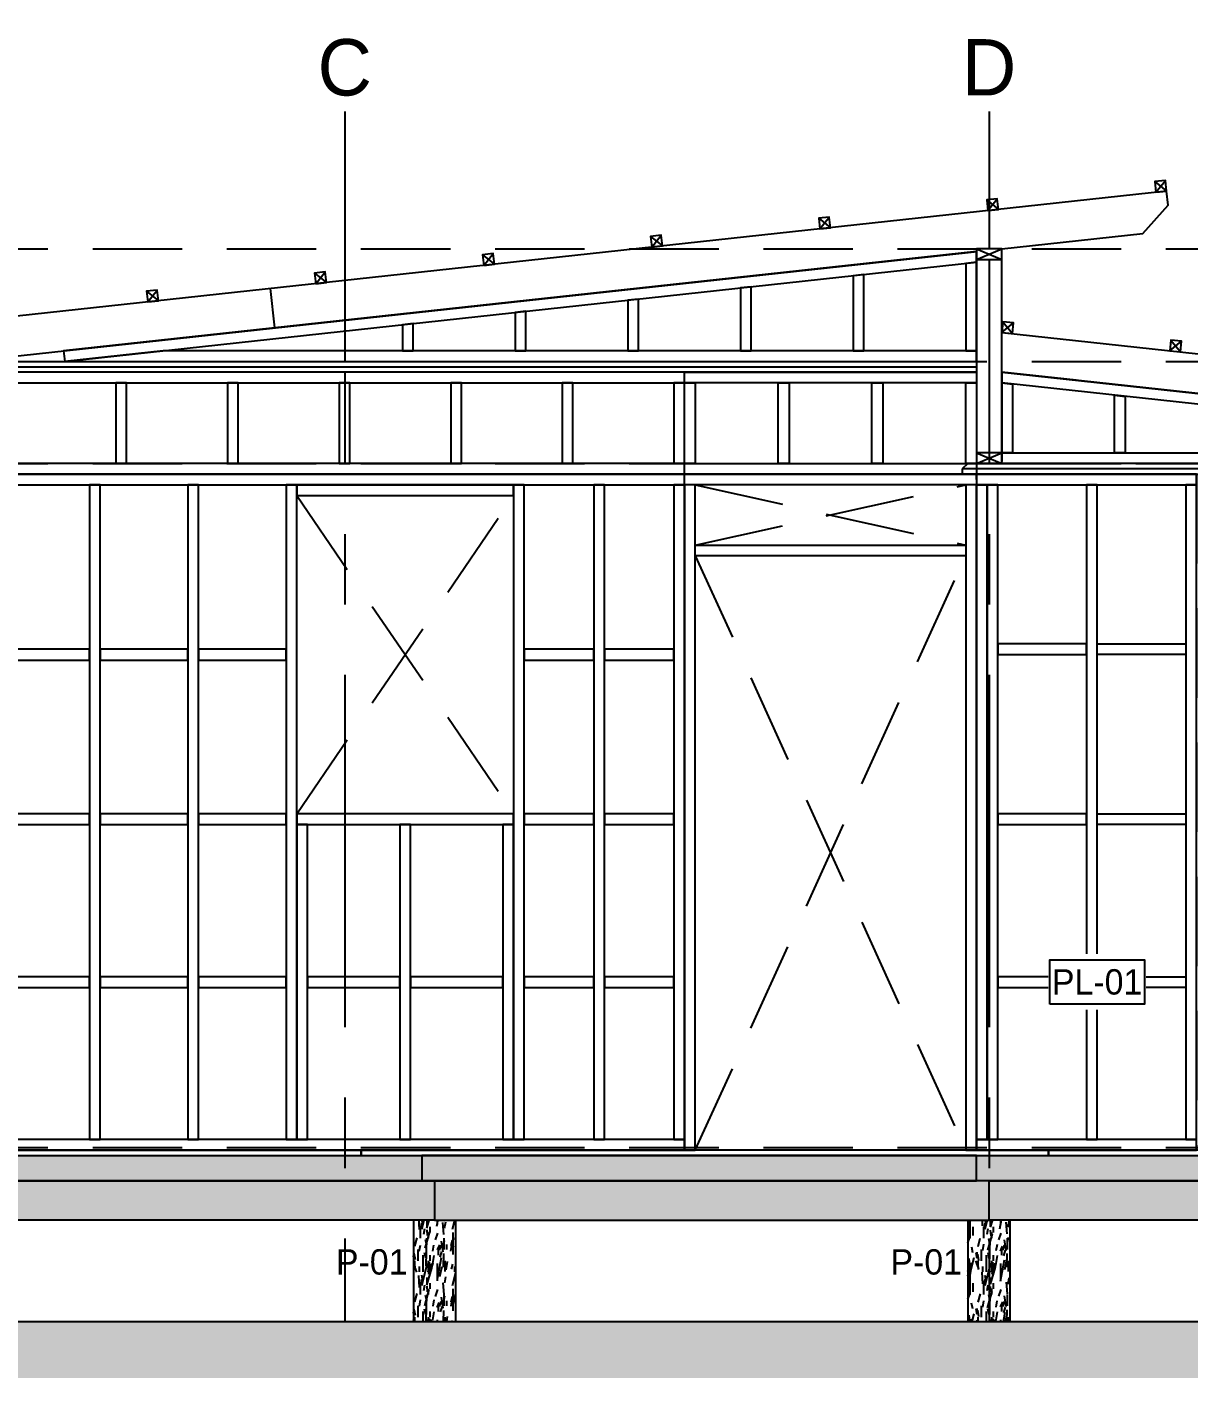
# Model space of a CAD drawing. Header units: millimetres. Extents: x 19438 to 19711, y 4351 to 4752.
# Drawn here: x 19443.656 to 19447.781, y 4503.926 to 4508.721 of the extents above; entities that cross this region are included whole.
import ezdxf
from ezdxf.enums import TextEntityAlignment as Align

# ---------------------------------------------------------------- set-up
doc = ezdxf.new("R2010")
doc.units = ezdxf.units.MM
doc.set_wipeout_variables(frame=1)
doc.linetypes.add('CENTER', pattern=[2, 1.25, -0.25, 0.25, -0.25])
doc.linetypes.add('HIDDEN2', pattern=[4.762499999999999, 3.175, -1.5875])
for name, color, linetype in [('ALFAJIA', 3, 'Continuous'), ('CLAVADORES', 1, 'Continuous'), ('EJES', 2, 'CENTER'), ('EJES @ 0.5', 2, 'CENTER'), ('NIVELES', 2, 'Continuous'), ('PANELES PARED', 2, 'Continuous'), ('PILOTES', 2, 'Continuous'), ('PROYECCION PANEL', 6, 'Continuous'), ('PZA', 3, 'Continuous'), ('TEXTO', 2, 'Continuous'), ('TEXTO @ 0.5', 2, 'Continuous'), ('VIGAS DE PISO', 2, 'Continuous')]:
    doc.layers.add(name, color=color, linetype=linetype)
doc.styles.add('century gothic', font='GOTHIC.TTF')
doc.styles.get("Standard").update_dxf_attribs({"font": 'arial.ttf'})
pattern_1 = [(0, (-3.928590288065432, 0.156), (0, 0.2), [0.04000000000000001, -0.16]), (8.9726, (-3.926590288065432, 0.048), (1.200000005876015, 0.1999995251177433), [0.0384708, -3.8086058]), (5.710499999999999, (-3.928590288065432, 0.06), (1.800000034755268, 0.1999971014400811), [0.0401996, -1.9697752]), (344.5779, (-3.928590288065432, 0.12), (2.199999903889306, -0.599997467763363), [0.06016640000000001, -5.9564754]), (353.6599, (-3.924590288065432, 0.186), (0.2000000632075727, 4.085989627061748e-07), [0.0362216, -1.7748552]), (345.0686, (-3.918590288065432, 0.072), (0.7999999983166444, -0.1999996738791564), [0.0310484, -3.0737864]), (348.6901, (-3.988590288065432, 0.188), (0.2000000583016778, 7.413252083865452e-08), [0.0815844, -0.9382194]), (5.710499999999999, (-3.926590288065432, 0.03), (1.800000034755268, 0.1999971014400811), [0.0200998, -1.989875]), (0, (-3.928590288065432, 0.114), (0, 0.2), [0.02, -0.18]), (0, (-3.968590288065432, 0.138), (0, 0.2), [0.06, -0.14]), (11.3099, (-3.928590288065432, 0.168), (0.7999999543300329, 0.1999994872092054), [0.020396, -0.9994078000000001]), (2.726300000000001, (-3.948590288065432, 0.094), (4.000000058994694, 0.1999992035454403), [0.0420476, -4.162711600000001]), (352.4054, (-3.938590288065432, 0.08800000000000001), (1.599999971597214, -0.1999987367102976), [0.0302654, -2.9962834]), (0, (-3.948590288065432, 0.012), (0, 0.2), [0.04000000000000001, -0.16]), (358.8309, (-3.968590288065432, 0.002), (0.2000000366479377, 1.536034513610618e-07), [0.09802040000000001, -9.70402]), (0, (-3.968590288065432, 0.152), (0, 0.2), [0.02, -0.18]), (0, (-3.948590288065432, 0.168), (0, 0.2), [0.02, -0.18]), (0, (-4.038590288065432, 0.186), (0, 0.2), [0.03, -0.17]), (350.5377, (-3.984590288065432, 0.196), (0.2000000154436844, 7.752063945765109e-08), [0.0608276, -1.1557248]), (0, (-4.048590288065432, 0.196), (0, 0.2), [0.04000000000000001, -0.16]), (0, (-4.070590288065432, 0.016), (0, 0.2), [0.022, -0.178]), (0, (-3.968590288065432, 0.026), (0, 0.2), [0.02, -0.18]), (0, (-4.070590288065432, 0.032), (0, 0.2), [0.042, -0.158]), (5.4403, (-3.968590288065432, 0.044), (1.999999940230268, 0.1999989567139906), [0.04218999999999999, -4.176814399999999]), (0, (-3.966590288065432, 0.06), (0, 0.2), [0.03800000000000001, -0.162]), (0, (-4.070590288065432, 0.064), (0, 0.2), [0.022, -0.178]), (358.8309, (-4.046590288065432, 0.096), (0.2000000366479377, 1.536034513610618e-07), [0.09802040000000001, -9.70402]), (0, (-4.028590288065432, 0.114), (0, 0.2), [0.02, -0.18]), (0, (-4.048590288065432, 0.12), (0, 0.2), [0.02, -0.18]), (0, (-3.968590288065432, 0.12), (0, 0.2), [0.04000000000000001, -0.16]), (0, (-4.008590288065432, 0.124), (0, 0.2), [0.02, -0.18]), (0, (-4.048590288065432, 0.148), (0, 0.2), [0.04000000000000001, -0.16]), (19.6538, (-3.994590288065432, 0.064), (2.200000050424423, 0.7999989149399482), [0.0297322, -2.9434812]), (11.3099, (-4.028590288065432, 0.12), (0.7999999543300329, 0.1999994872092054), [0.020396, -0.9994078000000001]), (11.3099, (-3.948590288065432, 0.11), (0.7999999543300329, 0.1999994872092054), [0.020396, -0.9994078000000001]), (5.710499999999999, (-4.008590288065432, 0.186), (1.800000034755268, 0.1999971014400811), [0.0200998, -1.989875]), (349.6952, (-4.070590288065432, 0.2), (1.19999999539557, -0.1999989393302705), [0.0223606, -2.213707]), (348.6901, (-4.048590288065432, 0.016), (0.2000000583016778, 7.413252083865452e-08), [0.020396, -0.9994078000000001]), (90, (-4.028590288065432, 0.012), (-0.2, 1.224646799147353e-17), [0, -0.2]), (346.6076, (-4.070590288065432, 0.124), (3.400000044993809, -0.7999939065965311), [0.04317399999999998, -4.274230799999999]), (11.3099, (-3.948590288065432, 0.152), (0.7999999543300329, 0.1999994872092054), [0.020396, -0.9994078000000001]), (10.3048, (-3.948590288065432, 0.026), (0.9999999576061548, 0.1999992088681574), [0.0223606, -2.213707]), (348.6901, (-4.008590288065432, 0.114), (0.2000000583016778, 7.413252083865452e-08), [0.020396, -0.9994078000000001]), (348.6901, (-3.988590288065432, 0.124), (0.2000000583016778, 7.413252083865452e-08), [0.020396, -0.9994078000000001]), (341.5651, (-4.070590288065432, 0.104), (0.1999999582471591, 2.336696655391713e-07), [0.02529820000000001, -0.6071572000000001]), (345.9638, (-4.048590288065432, 0.172), (0.1999999211458298, 2.48745877401424e-07), [0.0824622, -0.7421588000000001]), (343.3008, (-4.008590288065432, 0.186), (1.399999991533441, -0.3999987464096421), [0.06264180000000001, -2.025419]), (0, (-4.008590288065432, 0.196), (0, 0.2), [0.024, -0.176]), (345.9638, (-4.028590288065432, 0.032), (0.1999999211458298, 2.48745877401424e-07), [0.0824622, -0.7421588000000001]), (345.9638, (-4.048590288065432, 0.04600000000000001), (0.1999999211458298, 2.48745877401424e-07), [0.0824622, -0.7421588000000001]), (345.9638, (-4.048590288065432, 0.064), (0.1999999211458298, 2.48745877401424e-07), [0.0824622, -0.7421588000000001]), (349.6952, (-4.070590288065432, 0.152), (1.19999999539557, -0.1999989393302705), [0.0223606, -2.213707]), (345.9638, (-4.008590288065432, 0.148), (0.1999999211458298, 2.48745877401424e-07), [0.041231, -0.78339]), (349.6952, (-4.070590288065432, 0.08800000000000001), (1.19999999539557, -0.1999989393302705), [0.0223606, -2.213707]), (357.6141, (-3.966590288065432, 0.074), (0.1999999891848493, 2.452822411999623e-07), [0.04804159999999999, -4.756122999999999]), (349.6952, (-3.988590288065432, 0.11), (1.19999999539557, -0.1999989393302705), [0.0223606, -2.213707]), (12.5288, (-3.966590288065432, 0.106), (0.8000000956949306, 0.1999998607468065), [0.018439, -1.8254698]), (349.5626, (-4.070590288065432, 0.07800000000000001), (2.199999936494009, -0.3999970687046518), [0.07727880000000001, -7.650591]), (351.8699, (-3.994590288065432, 0.064), (0.1999998921841651, -4.835099234323792e-08), [0.0282842, -1.3859292]), (4.7636, (-4.048590288065432, 0.084), (2.199999989954753, 0.1999982899233011), [0.04816639999999999, -2.360152399999999]), (0, (-4.000590288065432, 0.08800000000000001), (0, 0.2), [0.062, -0.138]), (344.7449, (-4.070590288065432, 0.178), (0.7999999424282382, -0.1999996642887572), [0.0228036, -2.257547199999999]), (350.5377, (-4.028590288065432, 0.012), (0.2000000154436844, 7.752063945765109e-08), [0.0608276, -1.1557248]), (340.0169, (-4.070590288065432, 0.05400000000000001), (0.599999976080897, -0.199999864879762), [0.0234094, -2.3175304]), (0, (-3.908590288065432, 0.172), (0, 0.2), [0.01, -0.19]), (0, (-3.908590288065432, 0.084), (0, 0.2), [0.02, -0.18]), (11.3099, (-3.908590288065432, 0.012), (0.7999999543300329, 0.1999994872092054), [0.020396, -0.9994078000000001]), (0, (-3.906590288065432, 0.032), (0, 0.2), [0.036, -0.164]), (343.3008, (-3.908590288065432, 0.138), (1.399999991533441, -0.3999987464096421), [0.0208806, -2.0671802]), (348.0207, (-3.906590288065432, 0.096), (3.79999992225112, -0.8002195416063549), [0.0368014, -6.7101288]), (90, (-3.908590288065432, 0.012), (-0.2, 1.224646799147353e-17), [0, -0.2]), (0, (-3.888590288065432, 0.016), (0, 0.2), [0.018, -0.182]), (0, (-3.888590288065432, 0.05400000000000001), (0, 0.2), [0.018, -0.182]), (0, (-3.888590288065432, 0.064), (0, 0.2), [0.018, -0.182]), (336.0376, (-3.888590288065432, 0.132), (1.40000000548613, -0.5999973303432905), [0.0196978, -1.9500724]), (348.5163, (-3.888590288065432, 0.156), (0.9999999967737594, -0.2000310941213914), [0.0183676, -13.043105]), (341.5651, (-3.888590288065432, 0.084), (0.1999999582471591, 2.336696655391713e-07), [0.0189736, -0.6134816000000001]), (347.4712, (-3.888590288065432, 0.182), (1.000000064081819, -0.1999999206089786), [0.01843899999999999, -1.8254698])]

# ---------------------------------------------------------------- blocks, each defined once
blk = doc.blocks.new('ejes')
at = {"color": 2, "linetype": 'Continuous'}
blk.add_wipeout([(-0.10885833912255882, 0.2751808892279074), (-0.06464980434288278, 0.29101139915608476), (-0.005711029194453245, 0.300136696395765), (0.05970395491829775, 0.2965109957521793), (0.09500801823759654, 0.28842404935014876), (0.15965652159929147, 0.2608636369091606), (0.1830838827680603, 0.24595704011170016), (0.2147777183097551, 0.22027423450675432), (0.24056337161264335, 0.1931046389480563), (0.2710496140131802, 0.1492704662609412), (0.2710496140131802, 0.1492704662609412), (0.29228597416654867, 0.10349661091159568), (0.3035963827602567, 0.06453264762232458), (0.30888575337872337, 0.031590563045716946), (0.3104933718217751, 0.0005746537607657087), (0.30919658479261525, -0.02728913207132566), (0.3091965847926153, -0.027289132071325883), (0.30027717569611284, -0.0770484549899001), (0.28805813743323505, -0.1132576829940053), (0.2790146382960884, -0.13320250965297142), (0.2587652247446024, -0.1678328491785554), (0.23815255433130994, -0.194800105660912), (0.21862924531649156, -0.2154796407223022), (0.19017272246719988, -0.2396654989023948), (0.15896394569952457, -0.2601099999731793), (0.1254178428129261, -0.27653970163673736), (0.08946861941709108, -0.28884357349388057), (0.046069088719026464, -0.2973084917295474), (0.010493371821857445, -0.29942534623915185), (-0.03664847771865216, -0.2956982711275044), (-0.06874736660458744, -0.28877099658425376), (-0.0973554240182596, -0.2793693357010323), (-0.14436554688920247, -0.2563664198253622), (-0.17090185904150568, -0.238372558443055), (-0.19217854979089546, -0.22061325773022133), (-0.2151888527146943, -0.1970804335205486), (-0.2151888527146943, -0.1970804335205486), (-0.25671125873123124, -0.13581334208541496), (-0.27162633441797895, -0.10144726227250095), (-0.27162633441797895, -0.1014472622725009), (-0.2874593248044241, -0.03441378108673088), (-0.2895066281780601, 0.0005746537607657087), (-0.28743799677751636, 0.035744237273435564), (-0.28132343942398635, 0.07016595116394753), (-0.2728826094345143, 0.09905334814152555), (-0.25831386758751196, 0.13377626051182734), (-0.23398166203419438, 0.1744480497160782), (-0.2156626263937377, 0.19768747544179777), (-0.19701991083710613, 0.21722699628226172), (-0.17515748088194505, 0.23623067615421467), (-0.1543538376347675, 0.2512246039588738), (-0.1259321932359468, 0.2677601047093707), (-0.1259321932359468, 0.2677601047093707), (-0.11819097696290187, 0.27157343305283743)], dxfattribs=at)
at = {"layer": 'EJES', "color": 3}
blk.add_attdef('EJES', text='', height=0.3, dxfattribs=at).set_placement((0.01049337175209075, -0.1740267672867049), align=Align.CENTER)
blk = doc.blocks.new('P01')
h = blk.add_hatch()
h.set_pattern_fill('MADERA_03', color=250, scale=0.2, angle=90, pattern_type=2)
h.set_pattern_definition([(90, (-0.156, 0.142), (-0.2, 1.224646799147353e-17), [0.04000000000000001, -0.16]), (98.9726, (-0.04799999999999999, 0.144), (-0.1999995251177432, 1.200000005876015), [0.0384708, -3.8086058]), (95.7105, (-0.05999999999999999, 0.142), (-0.199997101440081, 1.800000034755268), [0.0401996, -1.9697752]), (74.5779, (-0.12, 0.142), (0.5999974677633632, 2.199999903889306), [0.06016640000000001, -5.9564754]), (83.6599, (-0.186, 0.146), (-4.085989626939283e-07, 0.2000000632075727), [0.0362216, -1.7748552]), (75.06859999999999, (-0.07199999999999998, 0.152), (0.1999996738791565, 0.7999999983166444), [0.0310484, -3.0737864]), (78.6901, (-0.188, 0.08200000000000002), (-7.413252082640805e-08, 0.2000000583016778), [0.0815844, -0.9382194]), (95.7105, (-0.02999999999999999, 0.144), (-0.199997101440081, 1.800000034755268), [0.0200998, -1.989875]), (90, (-0.114, 0.142), (-0.2, 1.224646799147353e-17), [0.02, -0.18]), (90, (-0.138, 0.102), (-0.2, 1.224646799147353e-17), [0.06, -0.14]), (101.3099, (-0.168, 0.142), (-0.1999994872092053, 0.7999999543300329), [0.020396, -0.9994078000000001]), (92.72629999999998, (-0.09399999999999999, 0.122), (-0.19999920354544, 4.000000058994694), [0.0420476, -4.162711600000001]), (82.4054, (-0.088, 0.132), (0.1999987367102977, 1.599999971597214), [0.0302654, -2.9962834]), (90, (-0.01199999999999999, 0.122), (-0.2, 1.224646799147353e-17), [0.04000000000000001, -0.16]), (88.8309, (-0.001999999999999994, 0.102), (-1.536034513488153e-07, 0.2000000366479377), [0.09802040000000001, -9.70402]), (90, (-0.152, 0.102), (-0.2, 1.224646799147353e-17), [0.02, -0.18]), (90, (-0.168, 0.122), (-0.2, 1.224646799147353e-17), [0.02, -0.18]), (90, (-0.186, 0.03200000000000001), (-0.2, 1.224646799147353e-17), [0.03, -0.17]), (80.5377, (-0.196, 0.08600000000000002), (-7.752063944540462e-08, 0.2000000154436844), [0.06082760000000001, -1.1557248]), (90, (-0.196, 0.02200000000000001), (-0.2, 1.224646799147353e-17), [0.04000000000000001, -0.16]), (90, (-0.016, 9.797174393178825e-19), (-0.2, 1.224646799147353e-17), [0.022, -0.178]), (90, (-0.026, 0.102), (-0.2, 1.224646799147353e-17), [0.02, -0.18]), (90, (-0.032, 1.959434878635765e-18), (-0.2, 1.224646799147353e-17), [0.042, -0.158]), (95.44029999999997, (-0.044, 0.102), (-0.1999989567139905, 1.999999940230268), [0.04219000000000001, -4.1768144]), (90, (-0.05999999999999999, 0.104), (-0.2, 1.224646799147353e-17), [0.03800000000000001, -0.162]), (90, (-0.064, 3.91886975727153e-18), (-0.2, 1.224646799147353e-17), [0.022, -0.178]), (88.8309, (-0.096, 0.02400000000000001), (-1.536034513488153e-07, 0.2000000366479377), [0.09802040000000001, -9.70402]), (90, (-0.114, 0.04200000000000001), (-0.2, 1.224646799147353e-17), [0.02, -0.18]), (90, (-0.12, 0.02200000000000001), (-0.2, 1.224646799147353e-17), [0.02, -0.18]), (90, (-0.12, 0.102), (-0.2, 1.224646799147353e-17), [0.04000000000000001, -0.16]), (90, (-0.124, 0.06200000000000001), (-0.2, 1.224646799147353e-17), [0.02, -0.18]), (90, (-0.148, 0.02200000000000001), (-0.2, 1.224646799147353e-17), [0.04000000000000001, -0.16]), (109.6538, (-0.064, 0.07600000000000001), (-0.7999989149399481, 2.200000050424423), [0.0297322, -2.9434812]), (101.3099, (-0.12, 0.04200000000000001), (-0.1999994872092053, 0.7999999543300329), [0.020396, -0.9994078000000001]), (101.3099, (-0.11, 0.122), (-0.1999994872092053, 0.7999999543300329), [0.020396, -0.9994078000000001]), (95.7105, (-0.186, 0.06200000000000001), (-0.199997101440081, 1.800000034755268), [0.0200998, -1.989875]), (79.6952, (-0.2, 1.224646799147353e-17), (0.1999989393302706, 1.19999999539557), [0.0223606, -2.213707]), (78.6901, (-0.016, 0.022), (-7.413252082640805e-08, 0.2000000583016778), [0.020396, -0.9994078000000001]), (180, (-0.012, 0.042), (-2.449293598294707e-17, -0.2), [0, -0.2]), (76.60759999999999, (-0.124, 7.59281015471359e-18), (0.7999939065965314, 3.400000044993809), [0.043174, -4.274230800000001]), (101.3099, (-0.152, 0.122), (-0.1999994872092053, 0.7999999543300329), [0.020396, -0.9994078000000001]), (100.3048, (-0.026, 0.122), (-0.1999992088681573, 0.9999999576061548), [0.0223606, -2.213707]), (78.6901, (-0.114, 0.06200000000000001), (-7.413252082640805e-08, 0.2000000583016778), [0.020396, -0.9994078000000001]), (78.6901, (-0.124, 0.08200000000000002), (-7.413252082640805e-08, 0.2000000583016778), [0.020396, -0.9994078000000001]), (71.5651, (-0.104, 6.368163355566237e-18), (-2.336696655269248e-07, 0.1999999582471591), [0.0252982, -0.6071572]), (75.96379999999999, (-0.172, 0.02200000000000001), (-2.487458773891775e-07, 0.1999999211458298), [0.0824622, -0.7421588000000001]), (73.3008, (-0.186, 0.06200000000000001), (0.3999987464096422, 1.399999991533441), [0.06264180000000001, -2.025419]), (90, (-0.196, 0.06200000000000001), (-0.2, 1.224646799147353e-17), [0.024, -0.176]), (75.96379999999999, (-0.032, 0.042), (-2.487458773891775e-07, 0.1999999211458298), [0.0824622, -0.7421588000000001]), (75.96379999999999, (-0.04600000000000001, 0.02200000000000001), (-2.487458773891775e-07, 0.1999999211458298), [0.0824622, -0.7421588000000001]), (75.96379999999999, (-0.064, 0.02200000000000001), (-2.487458773891775e-07, 0.1999999211458298), [0.0824622, -0.7421588000000001]), (79.6952, (-0.152, 9.307315673519885e-18), (0.1999989393302706, 1.19999999539557), [0.0223606, -2.213707]), (75.96379999999999, (-0.148, 0.06200000000000001), (-2.487458773891775e-07, 0.1999999211458298), [0.041231, -0.78339]), (79.6952, (-0.08800000000000001, 5.388445916248355e-18), (0.1999989393302706, 1.19999999539557), [0.0223606, -2.213707]), (87.6141, (-0.074, 0.104), (-2.452822411877158e-07, 0.1999999891848493), [0.0480416, -4.756123]), (79.6952, (-0.11, 0.082), (0.1999989393302706, 1.19999999539557), [0.0223606, -2.213707]), (102.5288, (-0.106, 0.104), (-0.1999998607468065, 0.8000000956949306), [0.018439, -1.8254698]), (79.5626, (-0.07800000000000001, 4.776122516674678e-18), (0.3999970687046519, 2.199999936494009), [0.07727880000000001, -7.650591]), (81.86989999999999, (-0.064, 0.07600000000000001), (4.835099235548439e-08, 0.1999998921841651), [0.0282842, -1.3859292]), (94.76359999999998, (-0.084, 0.02200000000000001), (-0.1999982899233009, 2.199999989954753), [0.04816640000000001, -2.3601524]), (90, (-0.08800000000000001, 0.06999999999999999), (-0.2, 1.224646799147353e-17), [0.062, -0.138]), (74.7449, (-0.178, 1.089935651241144e-17), (0.1999996642887572, 0.7999999424282382), [0.0228036, -2.2575472]), (80.5377, (-0.012, 0.042), (-7.752063944540462e-08, 0.2000000154436844), [0.06082760000000001, -1.1557248]), (70.0169, (-0.05400000000000001, 3.306546357697854e-18), (0.199999864879762, 0.599999976080897), [0.0234094, -2.3175304]), (90, (-0.172, 0.162), (-0.2, 1.224646799147353e-17), [0.01, -0.19]), (90, (-0.08399999999999999, 0.162), (-0.2, 1.224646799147353e-17), [0.02, -0.18]), (101.3099, (-0.01199999999999999, 0.162), (-0.1999994872092053, 0.7999999543300329), [0.020396, -0.9994078000000001]), (90, (-0.03199999999999999, 0.164), (-0.2, 1.224646799147353e-17), [0.036, -0.164]), (73.3008, (-0.138, 0.162), (0.3999987464096422, 1.399999991533441), [0.0208806, -2.0671802]), (78.0207, (-0.09599999999999999, 0.164), (0.8002195416063551, 3.79999992225112), [0.0368014, -6.7101288]), (180, (-0.01199999999999999, 0.162), (-2.449293598294707e-17, -0.2), [0, -0.2]), (90, (-0.01599999999999999, 0.182), (-0.2, 1.224646799147353e-17), [0.018, -0.182]), (90, (-0.05399999999999999, 0.182), (-0.2, 1.224646799147353e-17), [0.018, -0.182]), (90, (-0.06399999999999999, 0.182), (-0.2, 1.224646799147353e-17), [0.018, -0.182]), (66.03760000000001, (-0.132, 0.182), (0.5999973303432906, 1.40000000548613), [0.0196978, -1.9500724]), (78.5163, (-0.156, 0.182), (0.2000310941213914, 0.9999999967737594), [0.0183676, -13.043105]), (71.5651, (-0.08399999999999999, 0.182), (-2.336696655269248e-07, 0.1999999582471591), [0.0189736, -0.6134816]), (77.47120000000001, (-0.182, 0.182), (0.1999999206089787, 1.000000064081819), [0.018439, -1.8254698])])
h.paths.add_polyline_path([(19444.00301116678, 4504.126282387035), (19444.15301116678, 4504.126282387035), (19444.15301116678, 4504.626282387035), (19444.00301116678, 4504.626282387035)])
blk.add_lwpolyline([(19444.00301116678, 4504.126282387035), (19444.15301116678, 4504.126282387035), (19444.15301116678, 4504.626282387035), (19444.00301116678, 4504.626282387035)], close=True)
blk = doc.blocks.new('PP1')
at = {"layer": 'PANELES PARED'}
for points in [[(19444.81411116678, 4512.817581495822), (19444.81411116678, 4512.855581495823), (19444.03301116678, 4512.855581495823), (19444.03301116678, 4512.817581495822)], [(19444.03301116678, 4510.493581495823), (19444.07101116678, 4510.493581495823), (19444.07101116678, 4512.817581495822), (19444.03301116678, 4512.817581495822)], [(19444.07101116678, 4510.493581495823), (19444.10901116678, 4510.493581495823), (19444.10901116678, 4512.817581495822), (19444.07101116678, 4512.817581495822)], [(19444.42356116678, 4510.493581495823), (19444.46156116678, 4510.493581495823), (19444.46156116678, 4512.817581495822), (19444.42356116678, 4512.817581495822)], [(19444.77611116678, 4510.493581495823), (19444.81411116678, 4510.493581495823), (19444.81411116678, 4512.817581495822), (19444.77611116678, 4512.817581495822)], [(19444.42356116678, 4512.214881495822), (19444.42356116678, 4512.252881495822), (19444.10901116678, 4512.252881495822), (19444.10901116678, 4512.214881495822)], [(19444.46156116678, 4512.214881495822), (19444.46156116678, 4512.252881495822), (19444.77611116678, 4512.252881495822), (19444.77611116678, 4512.214881495822)], [(19444.42356116678, 4511.612181495822), (19444.42356116678, 4511.650181495823), (19444.10901116678, 4511.650181495823), (19444.10901116678, 4511.612181495822)], [(19444.46156116678, 4511.612181495822), (19444.46156116678, 4511.650181495823), (19444.77611116678, 4511.650181495823), (19444.77611116678, 4511.612181495822)], [(19444.42356116678, 4511.033881495823), (19444.42356116678, 4511.071881495824), (19444.10901116678, 4511.071881495824), (19444.10901116678, 4511.033881495823)], [(19444.46156116678, 4511.033881495823), (19444.46156116678, 4511.071881495824), (19444.77611116678, 4511.071881495824), (19444.77611116678, 4511.033881495823)], [(19444.81411116678, 4510.455581495823), (19444.81411116678, 4510.493581495823), (19444.03301116678, 4510.493581495823), (19444.03301116678, 4510.455581495823)]]:
    blk.add_lwpolyline(points, close=True, dxfattribs=at)
blk = doc.blocks.new('UU')
at = {"layer": 'PANELES PARED', "color": 250, "linetype": 'HIDDEN2', "ltscale": 0.1}
for p, q in [((19450.09871102438, 4499.761559072477), (19451.0587110244, 4499.975559072478)), ((19450.09871102438, 4499.975559072478), (19451.0587110244, 4499.761559072477)), ((19448.68371102438, 4499.937559072478), (19449.45371102438, 4498.808159072477)), ((19448.68371102438, 4498.808159072477), (19449.45371102438, 4499.937559072478)), ((19450.0987110244, 4497.613559072477), (19451.0587110244, 4499.723559072477)), ((19450.09871102438, 4499.723559072477), (19451.05871102439, 4497.613559072477))]:
    blk.add_line(p, q, dxfattribs=at)
at = {"layer": 'PANELES PARED', "color": 250}
for points in [[(19450.06071102438, 4499.975559072478), (19450.06071102438, 4500.013559072479), (19447.24921116681, 4500.013559072479), (19447.24921116681, 4499.975559072478)], [(19450.06071102438, 4499.975559072478), (19450.06071102438, 4500.013559072479), (19451.0967110244, 4500.013559072479), (19451.0967110244, 4499.975559072478)], [(19447.28721116681, 4499.975559072478), (19447.24921116681, 4499.975559072478), (19447.24921116681, 4497.651559072478), (19447.28721116681, 4497.651559072478)], [(19447.63633616681, 4499.975559072478), (19447.59833616681, 4499.975559072478), (19447.59833616681, 4497.651559072478), (19447.63633616681, 4497.651559072478)], [(19447.98546116681, 4499.975559072478), (19447.94746116681, 4499.975559072478), (19447.94746116681, 4497.651559072478), (19447.98546116681, 4497.651559072478)], [(19448.33458616681, 4499.975559072478), (19448.29658616681, 4499.975559072478), (19448.29658616681, 4497.651559072478), (19448.33458616681, 4497.651559072478)], [(19448.68371102438, 4499.975559072478), (19448.64571102438, 4499.975559072478), (19448.64571102438, 4497.651559072478), (19448.68371102438, 4497.651559072478)], [(19449.45371102438, 4499.937559072478), (19449.45371102438, 4499.975559072478), (19448.68371102438, 4499.975559072478), (19448.68371102438, 4499.937559072478)], [(19449.49171102438, 4499.975559072478), (19449.45371102438, 4499.975559072478), (19449.45371102438, 4497.651559072478), (19449.49171102438, 4497.651559072478)], [(19449.77621102438, 4499.975559072478), (19449.73821102438, 4499.975559072478), (19449.73821102438, 4497.651559072478), (19449.77621102438, 4497.651559072478)], [(19450.06071102438, 4499.975559072478), (19450.02271102438, 4499.975559072478), (19450.02271102438, 4497.651559072478), (19450.06071102438, 4497.651559072478)], [(19450.09871102438, 4499.975559072478), (19450.06071102438, 4499.975559072478), (19450.06071102439, 4497.613559072477), (19450.0987110244, 4497.613559072477)], [(19451.0967110244, 4499.975559072519), (19451.0587110244, 4499.975559072519), (19451.05871102439, 4497.613559072477), (19451.09671102439, 4497.613559072477)], [(19450.09871102438, 4499.723559072477), (19450.09871102438, 4499.761559072477), (19451.0587110244, 4499.761559072477), (19451.0587110244, 4499.723559072477)], [(19447.59833616682, 4499.353859072477), (19447.59833616682, 4499.391859072478), (19447.28721130925, 4499.391859072478), (19447.28721130925, 4499.353859072477)], [(19447.94746116682, 4499.353859072477), (19447.94746116682, 4499.391859072478), (19447.63633630925, 4499.391859072478), (19447.63633630925, 4499.353859072477)], [(19448.29658616682, 4499.353859072477), (19448.29658616682, 4499.391859072478), (19447.98546130925, 4499.391859072478), (19447.98546130925, 4499.353859072477)], [(19448.64571102439, 4499.353859072477), (19448.64571102439, 4499.391859072478), (19448.33458616682, 4499.391859072478), (19448.33458616682, 4499.353859072477)], [(19449.73821102439, 4499.353859072477), (19449.73821102439, 4499.391859072478), (19449.49171102439, 4499.391859072478), (19449.49171102439, 4499.353859072477)], [(19450.02271102439, 4499.353859072477), (19450.02271102439, 4499.391859072478), (19449.77621102439, 4499.391859072478), (19449.77621102439, 4499.353859072477)], [(19447.59833616682, 4498.770159072476), (19447.59833616682, 4498.808159072477), (19447.28721130925, 4498.808159072477), (19447.28721130925, 4498.770159072476)], [(19447.94746116682, 4498.770159072476), (19447.94746116682, 4498.808159072477), (19447.63633630925, 4498.808159072477), (19447.63633630925, 4498.770159072476)], [(19448.29658616682, 4498.770159072476), (19448.29658616682, 4498.808159072477), (19447.98546130925, 4498.808159072477), (19447.98546130925, 4498.770159072476)], [(19448.64571102439, 4498.770159072476), (19448.64571102439, 4498.808159072477), (19448.33458616682, 4498.808159072477), (19448.33458616682, 4498.770159072476)], [(19449.45371102438, 4498.770159072476), (19449.45371102438, 4498.808159072477), (19448.68371102438, 4498.808159072477), (19448.68371102438, 4498.770159072476)], [(19448.72171102438, 4498.770159072476), (19448.68371102438, 4498.770159072476), (19448.68371102438, 4497.651559072478), (19448.72171102438, 4497.651559072478)], [(19449.08771102438, 4498.770159072476), (19449.04971102438, 4498.770159072476), (19449.04971102438, 4497.651559072478), (19449.08771102438, 4497.651559072478)], [(19449.45371102438, 4498.770159072476), (19449.41571102438, 4498.770159072476), (19449.41571102438, 4497.651559072478), (19449.45371102438, 4497.651559072478)], [(19449.73821102439, 4498.770159072476), (19449.73821102439, 4498.808159072477), (19449.49171102439, 4498.808159072477), (19449.49171102439, 4498.770159072476)], [(19450.02271102439, 4498.770159072476), (19450.02271102439, 4498.808159072477), (19449.77621102439, 4498.808159072477), (19449.77621102439, 4498.770159072476)], [(19447.59833616681, 4498.191859072477), (19447.59833616681, 4498.229859072478), (19447.28721130925, 4498.229859072478), (19447.28721130925, 4498.191859072477)], [(19447.94746116681, 4498.191859072477), (19447.94746116681, 4498.229859072478), (19447.63633630925, 4498.229859072478), (19447.63633630925, 4498.191859072477)], [(19448.29658616681, 4498.191859072477), (19448.29658616681, 4498.229859072478), (19447.98546130925, 4498.229859072478), (19447.98546130925, 4498.191859072477)], [(19448.64571102438, 4498.191859072477), (19448.64571102438, 4498.229859072478), (19448.33458616681, 4498.229859072478), (19448.33458616681, 4498.191859072477)], [(19449.04971102438, 4498.191859072477), (19449.04971102438, 4498.229859072478), (19448.72171102438, 4498.229859072478), (19448.72171102438, 4498.191859072477)], [(19449.41571102438, 4498.191859072477), (19449.41571102438, 4498.229859072478), (19449.08771102438, 4498.229859072478), (19449.08771102438, 4498.191859072477)], [(19449.73821102438, 4498.191859072477), (19449.73821102438, 4498.229859072478), (19449.49171102438, 4498.229859072478), (19449.49171102438, 4498.191859072477)], [(19450.02271102438, 4498.191859072477), (19450.02271102438, 4498.229859072478), (19449.77621102438, 4498.229859072478), (19449.77621102438, 4498.191859072477)], [(19450.06071102438, 4497.613559072477), (19450.06071102438, 4497.651559072478), (19447.24921116681, 4497.651559072478), (19447.24921116681, 4497.613559072477)]]:
    blk.add_lwpolyline(points, close=True, dxfattribs=at)
blk = doc.blocks.new('LLO')
at = {"layer": 'PANELES PARED', "color": 250}
for points in [[(19429.66355201228, 4509.080080444248), (19429.66355201228, 4509.042080444247), (19432.47505186985, 4509.042080444249), (19432.47505186985, 4509.08008044425)], [(19433.51105186981, 4509.080080444248), (19433.51105186981, 4509.042080444247), (19432.47505186985, 4509.042080444249), (19432.47505186985, 4509.08008044425)], [(19429.70155201228, 4509.042080444247), (19429.66355201228, 4509.042080444247), (19429.66355201228, 4508.756080444248), (19429.70155201228, 4508.756080444248)], [(19430.097766298, 4509.042080444247), (19430.059766298, 4509.042080444247), (19430.059766298, 4508.756080444248), (19430.097766298, 4508.756080444248)], [(19430.49398058371, 4509.042080444247), (19430.45598058371, 4509.042080444247), (19430.45598058371, 4508.756080444248), (19430.49398058371, 4508.756080444248)], [(19430.89019486943, 4509.042080444247), (19430.85219486943, 4509.042080444247), (19430.85219486943, 4508.756080444248), (19430.89019486943, 4508.756080444248)], [(19431.28640915515, 4509.042080444247), (19431.24840915515, 4509.042080444247), (19431.24840915515, 4508.756080444248), (19431.28640915515, 4508.756080444248)], [(19431.68262344086, 4509.042080444247), (19431.64462344086, 4509.042080444247), (19431.64462344086, 4508.756080444248), (19431.68262344086, 4508.756080444248)], [(19432.07883772658, 4509.042080444247), (19432.04083772658, 4509.042080444247), (19432.04083772658, 4508.756080444248), (19432.07883772658, 4508.756080444248)], [(19432.47505186985, 4509.042080444249), (19432.43705186985, 4509.042080444249), (19432.43705186985, 4508.75608044425), (19432.47505186985, 4508.75608044425)], [(19432.47505186985, 4509.042080444249), (19432.51305186985, 4509.042080444249), (19432.51305186985, 4508.75608044425), (19432.47505186985, 4508.75608044425)], [(19432.80771853652, 4509.042080444249), (19432.84571853652, 4509.042080444249), (19432.84571853652, 4508.75608044425), (19432.80771853652, 4508.75608044425)], [(19433.14038520318, 4509.042080444249), (19433.17838520318, 4509.042080444249), (19433.17838520318, 4508.75608044425), (19433.14038520318, 4508.75608044425)], [(19433.47305186981, 4509.042080444247), (19433.51105186981, 4509.042080444247), (19433.51105186981, 4508.756080444248), (19433.47305186981, 4508.756080444248)], [(19429.66355201228, 4508.756080444248), (19429.66355201228, 4508.718080444248), (19432.47505186985, 4508.71808044425), (19432.47505186985, 4508.75608044425)], [(19433.51105186981, 4508.756080444248), (19433.51105186981, 4508.718080444248), (19432.47505186985, 4508.71808044425), (19432.47505186985, 4508.75608044425)]]:
    blk.add_lwpolyline(points, close=True, dxfattribs=at)
blk = doc.blocks.new('PL01')
at = {"layer": 'PANELES PARED'}
for points in [[(19444.53144271229, 4507.172282387035), (19447.15921116677, 4507.458058333238), (19447.15921116679, 4507.496282387035), (19444.52733434724, 4507.210059646553), (19444.53144271229, 4507.172282387035)], [(19444.53144271229, 4507.172282387035), (19447.15921116677, 4507.172282387035), (19447.15921116677, 4507.210282387035), (19444.88086050829, 4507.210282387035), (19444.53144271229, 4507.172282387035)]]:
    blk.add_lwpolyline(points, dxfattribs=at)
for points in [[(19447.12121116677, 4507.210282387035), (19447.15921116677, 4507.210282387035), (19447.15921116677, 4507.458058333238), (19447.12121116677, 4507.453925744639)], [(19446.72121116677, 4507.210282387035), (19446.75921116677, 4507.210282387035), (19446.75921116677, 4507.414557400617), (19446.72121116677, 4507.410424812018)], [(19446.32121116677, 4507.210282387035), (19446.35921116677, 4507.210282387035), (19446.35921116677, 4507.371056467997), (19446.32121116677, 4507.366923879398)], [(19445.92121116677, 4507.210282387035), (19445.95921116677, 4507.210282387035), (19445.95921116677, 4507.327555535376), (19445.92121116677, 4507.323422946777)], [(19445.52121116677, 4507.210282387035), (19445.55921116677, 4507.210282387035), (19445.55921116677, 4507.284054602756), (19445.52121116677, 4507.279922014157)]]:
    blk.add_lwpolyline(points, close=True, dxfattribs=at)
blk = doc.blocks.new('CL1')
at = {"layer": 'CLAVADORES'}
for p, q in [((19443.50168427536, 4507.507030279183), (19443.53968427536, 4507.469030279183)), ((19443.50168427536, 4507.469030279183), (19443.53968427536, 4507.507030279183))]:
    blk.add_line(p, q, dxfattribs=at)
blk.add_lwpolyline([(19443.50168427536, 4507.469030279183), (19443.53968427536, 4507.469030279183), (19443.53968427536, 4507.507030279183), (19443.50168427536, 4507.507030279183)], close=True, dxfattribs=at)
blk = doc.blocks.new('MKPO')
at = {"layer": 'PANELES PARED', "color": 250}
for points in [[(19444.12678116694, 4509.30775109813), (19447.36338521223, 4509.659739334497), (19447.36338521216, 4509.697963388286), (19444.12267280188, 4509.345528357647), (19444.12678116694, 4509.30775109813)], [(19444.12678116694, 4509.30775109813), (19447.36338521216, 4509.30775109813), (19447.36338521216, 4509.345751098131), (19444.47619896281, 4509.345751098131), (19444.12678116694, 4509.30775109813)]]:
    blk.add_lwpolyline(points, dxfattribs=at)
for points in [[(19447.32538521223, 4509.345751098131), (19447.36338521223, 4509.345751098131), (19447.36338521223, 4509.659739334497), (19447.32538521223, 4509.655606745897)], [(19446.92538521222, 4509.345751098131), (19446.96338521222, 4509.345751098131), (19446.96338521222, 4509.61623840186), (19446.92538521222, 4509.612105813259)], [(19446.52538521223, 4509.345751098131), (19446.56338521223, 4509.345751098131), (19446.56338521223, 4509.572737469223), (19446.52538521223, 4509.568604880623)], [(19446.12538521222, 4509.345751098131), (19446.16338521222, 4509.345751098131), (19446.16338521222, 4509.529236536586), (19446.12538521222, 4509.525103947985)], [(19445.72538521222, 4509.345751098131), (19445.76338521222, 4509.345751098131), (19445.76338521222, 4509.485735603949), (19445.72538521222, 4509.481603015349)], [(19445.32538521222, 4509.345751098131), (19445.36338521222, 4509.345751098131), (19445.36338521222, 4509.442234671312), (19445.32538521222, 4509.438102082711)]]:
    blk.add_lwpolyline(points, close=True, dxfattribs=at)

msp = doc.modelspace()

# ---------------------------------------------------------------- hatches: boundary and pattern name
h = msp.add_hatch()
h.set_pattern_fill('EARTH', color=8, scale=0.01, angle=45)
h.set_pattern_definition([(45, (-4.070590288065432, 0), (6.938893903907228e-18, 0.08980256121069152), [0.0635, -0.0635]), (45, (-4.087428268292436, 0.01683798022700466), (6.938893903907228e-18, 0.08980256121069152), [0.0635, -0.0635]), (45, (-4.104266248519441, 0.03367596045400933), (6.938893903907228e-18, 0.08980256121069152), [0.0635, -0.0635]), (135, (-4.104266248519441, 0.04490128060534578), (-0.08980256121069152, 6.938893903907228e-18), [0.0635, -0.0635]), (135, (-4.087428268292436, 0.06173926083235044), (-0.08980256121069152, 6.938893903907228e-18), [0.0635, -0.0635]), (135, (-4.070590288065432, 0.0785772410593551), (-0.08980256121069152, 6.938893903907228e-18), [0.0635, -0.0635])])
h.paths.add_polyline_path([(19439.70742087871, 4504.126282387035), (19450.49732073628, 4504.126282387035), (19450.49732073628, 4503.926282387036), (19439.70742087871, 4503.926282387036)])

# ---------------------------------------------------------------- linework, layer by layer
at = {"color": 5}
msp.add_line((19439.70742087871, 4504.126282387035), (19450.49732073628, 4504.126282387036), dxfattribs=at)
at = {"color": 1}
for points in [[(19442.40242087871, 4504.734282387035), (19442.40242087871, 4504.716282387035), (19444.84242087871, 4504.716282387035), (19444.84242087871, 4504.734282387035)], [(19444.84242087871, 4504.734282387035), (19444.84242087871, 4504.716282387035), (19447.28242087871, 4504.716282387035), (19447.28242087871, 4504.734282387035)], [(19447.28242087871, 4504.734282387035), (19447.28242087871, 4504.716282387035), (19449.72242087871, 4504.716282387035), (19449.72242087871, 4504.734282387035)]]:
    msp.add_lwpolyline(points, close=True, dxfattribs=at)
at = {"layer": 'ALFAJIA'}
msp.add_line((19444.53487782967, 4507.653566202534), (19444.51974174789, 4507.792745579701), dxfattribs=at)
for points in [[(19447.6167068955, 4507.988722299006), (19447.70639039805, 4508.089006242742), (19447.70098465456, 4508.138713163157), (19439.36242087872, 4507.231874910408), (19439.36782662221, 4507.182167989991), (19439.47697080133, 4507.103507020226), (19447.6167068955, 4507.988722299006)], [(19447.11612073633, 4507.637107848385), (19450.84232073633, 4507.231874910409), (19450.83691499283, 4507.182167989993), (19450.72777081372, 4507.103507020226), (19447.11612073633, 4507.496282387035), (19447.11612073633, 4507.637107848385)]]:
    msp.add_lwpolyline(points, dxfattribs=at)
at = {"layer": 'NIVELES', "color": 1, "linetype": 'HIDDEN2', "ltscale": 0.1}
for p, q in [((19439.6023708075, 4507.934282387035), (19451.6023708075, 4507.934282387035)), ((19439.6023708075, 4507.172282387035), (19451.6023708075, 4507.172282387035)), ((19439.6023708075, 4504.744282387035), (19451.6023708075, 4504.744282387035)), ((19439.6023708075, 4504.126282387035), (19451.6023708075, 4504.126282387035))]:
    msp.add_line(p, q, dxfattribs=at)
at = {"layer": 'PANELES PARED'}
for p, q in [((19447.02612073633, 4507.210282387035), (19447.11612073633, 4507.172282387035)), ((19447.02612073633, 4507.172282387035), (19447.11612073633, 4507.210282387035))]:
    msp.add_line(p, q, dxfattribs=at)
for points in [[(19447.02612073633, 4507.172282387035), (19447.11612073633, 4507.172282387035), (19447.11612073633, 4507.934282387035), (19447.02612073633, 4507.934282387035)], [(19447.02612073633, 4507.210282387035), (19447.02612073633, 4507.172282387035), (19447.11612073633, 4507.172282387035), (19447.11612073633, 4507.210282387035)]]:
    msp.add_lwpolyline(points, close=True, dxfattribs=at)
at = {"layer": 'PROYECCION PANEL', "linetype": 'HIDDEN2', "ltscale": 0.1}
msp.add_lwpolyline([(19447.11612073633, 4507.496282387036), (19447.11612073634, 4507.172282387035), (19449.74388919082, 4507.172282387035), (19449.74799755586, 4507.210059646449)], close=True, dxfattribs=at)
at = {"layer": 'PZA'}
msp.add_line((19448.63422073628, 4507.153282387035), (19446.97612073628, 4507.153282387035), dxfattribs=at)
msp.add_lwpolyline([(19446.97612073628, 4507.153282387035), (19446.97612073628, 4507.134282387035), (19448.63422073628, 4507.134282387035), (19448.63422073628, 4507.172282387035), (19446.99612073628, 4507.172282387035), (19446.97612073628, 4507.153282387035)], dxfattribs=at)

# ---------------------------------------------------------------- block references
for p, rotation in [((605.4558180036764, -2075.045136065005), 6.206657452820156), ((604.8593349586844, -2075.110004986965), 6.206657452820154), ((604.262851913685, -2075.174873908858), 6.206657452820154), ((603.6663688686857, -2075.239742830752), 6.206657452820154), ((603.0698858236864, -2075.304611752644), 6.206657452820154), ((602.473402778687, -2075.369480674538), 6.206657452820154), ((601.8769197336877, -2075.434349596431), 6.206657452820154), ((-369.7401236707829, 2128.720675132116), 353.7933425438075), ((-369.1436406257835, 2128.655806210217), 353.7933425438075)]:
    msp.add_blockref('CL1', p, dxfattribs=dict(rotation=rotation))
for name, p in [('MKPO', (-0.33726447589288, -1.77346871109512)), ('LLO', (13.5150688664653, -1.583798057213244)), ('UU', (-4.070590288065432, 7.120723314557836)), ('PP1', (2.993109569495573, -5.721299108788116))]:
    msp.add_blockref(name, p)
at = {"xscale": -1}
msp.add_blockref('PL01', (38894.27533190311, 0), dxfattribs=at)
at = {"layer": 'PILOTES'}
for p in [(1.024359640719922, 0), (2.993109569506487, 0)]:
    msp.add_blockref('P01', p, dxfattribs=at)

# ---------------------------------------------------------------- texts
at = {"layer": 'TEXTO @ 0.5', "color": 2, "char_height": 0.09, "width": 0.2385342624065261, "attachment_point": 1, "style": 'century gothic'}
for insert in [(19444.75216378995, 4504.383296541081), (19446.72091371873, 4504.383296541081)]:
    msp.add_mtext('P-01 ', dxfattribs=dict(at, insert=insert))

# ---------------------------------------------------------------- next in the draw order: texts
at = {"layer": 'TEXTO @ 0.5', "color": 2, "insert": (19447.45467073628, 4505.331582387035), "char_height": 0.09, "width": 0.2385342624065261, "attachment_point": 5, "style": 'century gothic', "bg_fill": 3, "box_fill_scale": 1.6, "bg_fill_color": 256, "bg_fill_transparency": 0}
msp.add_mtext('PL-01 ', dxfattribs=at)

# ---------------------------------------------------------------- next in the draw order: wipeouts: each hides what was drawn before it
msp.add_wipeout([(19445.1023708075, 4504.626282387035), (19445.1023708075, 4504.486282387035), (19443.13362087871, 4504.486282387035), (19443.13362087871, 4504.626282387035)]).dxf.layer = 'VIGAS DE PISO'

# ---------------------------------------------------------------- next in the draw order: hatches: boundary and pattern name
h = msp.add_hatch()
h.set_pattern_fill('MADERA_03', color=250, scale=0.2, pattern_type=2)
h.set_pattern_definition(pattern_1)
h.paths.add_polyline_path([(19445.0573708075, 4504.716282387035), (19445.0573708075, 4504.626282387035), (19443.08862087871, 4504.626282387035), (19443.08862087871, 4504.716282387035)])

# ---------------------------------------------------------------- next in the draw order: linework, layer by layer
at = {"layer": 'EJES', "color": 1}
msp.add_line((19444.78360559062, 4508.421448522464), (19444.78360559062, 4504.126282387036), dxfattribs=at)
at = {"layer": 'PROYECCION PANEL', "linetype": 'HIDDEN2', "ltscale": 0.1}
msp.add_lwpolyline([(19447.02612073627, 4507.134282387035), (19447.80722073628, 4507.134282387035), (19447.80722073628, 4504.734282387035), (19447.02612073627, 4504.734282387035)], close=True, dxfattribs=at)
at = {"layer": 'TEXTO', "color": 2}
msp.add_lwpolyline([(19447.28664116456, 4505.252818620889), (19447.28664116456, 4505.41034615318), (19447.622700308, 4505.41034615318), (19447.622700308, 4505.252818620889)], close=True, dxfattribs=at)
at = {"layer": 'VIGAS DE PISO'}
msp.add_lwpolyline([(19445.0573708075, 4504.716282387035), (19445.0573708075, 4504.626282387035), (19443.08862087871, 4504.626282387035), (19443.08862087871, 4504.716282387035)], close=True, dxfattribs=at)

# ---------------------------------------------------------------- next in the draw order: wipeouts: each hides what was drawn before it
msp.add_wipeout([(19445.1023708075, 4504.626282387035), (19445.1023708075, 4504.486282387035), (19447.07112073629, 4504.486282387035), (19447.07112073629, 4504.626282387035)]).dxf.layer = 'VIGAS DE PISO'

# ---------------------------------------------------------------- next in the draw order: hatches: boundary and pattern name
h = msp.add_hatch()
h.set_pattern_fill('MADERA_03', color=250, scale=0.2, pattern_type=2)
h.set_pattern_definition(pattern_1)
h.paths.add_polyline_path([(19445.0573708075, 4504.716282387035), (19445.0573708075, 4504.626282387035), (19447.02612073628, 4504.626282387035), (19447.02612073628, 4504.716282387035)])
h = msp.add_hatch()
h.set_pattern_fill('MADERA_03', color=250, scale=0.2, pattern_type=2)
h.set_pattern_definition(pattern_1)
h.paths.add_polyline_path([(19445.1023708075, 4504.626282387035), (19445.1023708075, 4504.486282387035), (19443.13362087871, 4504.486282387035), (19443.13362087871, 4504.626282387035)])

# ---------------------------------------------------------------- next in the draw order: linework, layer by layer
for points in [[(19445.0573708075, 4504.716282387035), (19445.0573708075, 4504.626282387035), (19447.02612073628, 4504.626282387035), (19447.02612073628, 4504.716282387035)], [(19445.1023708075, 4504.626282387035), (19445.1023708075, 4504.486282387035), (19443.13362087871, 4504.486282387035), (19443.13362087871, 4504.626282387035)]]:
    msp.add_lwpolyline(points, close=True, dxfattribs=at)

# ---------------------------------------------------------------- next in the draw order: block references
at = {"layer": 'EJES @ 0.5'}
ref = msp.add_blockref('ejes', (19444.77835890471, 4508.571161195584), dxfattribs=dict(at, xscale=0.5000000000009095, yscale=0.5000000000009095, zscale=0.5000000000009095))
ref.add_attrib('EJES', 'C', dxfattribs={"layer": 'EJES', "color": 3, "height": 0.2, "style": 'century gothic'}).set_placement((19444.78360559064, 4508.47819467393), align=Align.CENTER)

# ---------------------------------------------------------------- next in the draw order: wipeouts: each hides what was drawn before it
at = {"color": 8}
msp.add_wipeout([(19443.17862087871, 4507.534282387034), (19447.02612073627, 4507.534282387034), (19447.02612073627, 4507.496282387035), (19443.17862087871, 4507.496282387035)], dxfattribs=at)
msp.add_wipeout([(19450.182320736272, 4504.626282387035), (19450.182320736272, 4504.486282387035), (19447.07112073628, 4504.486282387035), (19447.07112073628, 4504.626282387035)]).dxf.layer = 'VIGAS DE PISO'

# ---------------------------------------------------------------- next in the draw order: hatches: boundary and pattern name
h = msp.add_hatch()
h.set_pattern_fill('MADERA_03', color=250, scale=0.2, pattern_type=2)
h.set_pattern_definition(pattern_1)
h.paths.add_polyline_path([(19450.24232073628, 4504.716282387035), (19450.24232073628, 4504.626282387035), (19447.02612073628, 4504.626282387035), (19447.02612073628, 4504.716282387035)])
h = msp.add_hatch()
h.set_pattern_fill('MADERA_03', color=250, scale=0.2, pattern_type=2)
h.set_pattern_definition(pattern_1)
h.paths.add_polyline_path([(19445.1023708075, 4504.626282387035), (19445.1023708075, 4504.486282387035), (19447.07112073628, 4504.486282387035), (19447.07112073628, 4504.626282387035)])
h = msp.add_hatch()
h.set_pattern_fill('MADERA_03', color=250, scale=0.2, pattern_type=2)
h.set_pattern_definition(pattern_1)
h.paths.add_polyline_path([(19450.18232073628, 4504.626282387035), (19450.18232073628, 4504.486282387035), (19447.07112073628, 4504.486282387035), (19447.07112073628, 4504.626282387035)])

# ---------------------------------------------------------------- next in the draw order: linework, layer by layer
at = {"layer": 'EJES', "color": 1}
msp.add_line((19447.07112073628, 4508.421448522464), (19447.07112073628, 4504.126282387036), dxfattribs=at)
at = {"layer": 'NIVELES', "color": 1, "linetype": 'HIDDEN2', "ltscale": 0.1}
msp.add_line((19439.6023708075, 4507.534282387035), (19451.6023708075, 4507.534282387035), dxfattribs=at)
at = {"layer": 'PZA', "color": 8}
msp.add_line((19447.02612073627, 4507.514282387035), (19443.17862087871, 4507.514282387035), dxfattribs=at)
msp.add_lwpolyline([(19443.17862087871, 4507.534282387035), (19447.02612073627, 4507.534282387035), (19447.02612073627, 4507.496282387035), (19443.17862087871, 4507.496282387035)], close=True, dxfattribs=at)
at = {"layer": 'VIGAS DE PISO'}
for points in [[(19450.24232073628, 4504.716282387035), (19450.24232073628, 4504.626282387035), (19447.02612073628, 4504.626282387035), (19447.02612073628, 4504.716282387035)], [(19445.1023708075, 4504.626282387035), (19445.1023708075, 4504.486282387035), (19447.07112073628, 4504.486282387035), (19447.07112073628, 4504.626282387035)], [(19450.18232073628, 4504.626282387035), (19450.18232073628, 4504.486282387035), (19447.07112073628, 4504.486282387035), (19447.07112073628, 4504.626282387035)]]:
    msp.add_lwpolyline(points, close=True, dxfattribs=at)

# ---------------------------------------------------------------- next in the draw order: block references
at = {"layer": 'EJES @ 0.5'}
ref = msp.add_blockref('ejes', (19447.06587405037, 4508.571161195584), dxfattribs=dict(at, xscale=0.5000000000009095, yscale=0.5000000000009095, zscale=0.5000000000009095))
ref.add_attrib('EJES', 'D', dxfattribs={"layer": 'EJES', "color": 3, "height": 0.2, "style": 'century gothic'}).set_placement((19447.07112073631, 4508.47819467393), align=Align.CENTER)

# ---------------------------------------------------------------- next in the draw order: wipeouts: each hides what was drawn before it
msp.add_wipeout([(19447.02612073633, 4507.934282387035), (19447.02612073633, 4507.896282387034), (19447.116120736326, 4507.896282387034), (19447.116120736326, 4507.934282387035)]).dxf.layer = 'PANELES PARED'

# ---------------------------------------------------------------- next in the draw order: linework, layer by layer
at = {"layer": 'PANELES PARED'}
for p, q in [((19447.02612073633, 4507.934282387035), (19447.11612073633, 4507.896282387034)), ((19447.02612073633, 4507.896282387034), (19447.11612073633, 4507.934282387035))]:
    msp.add_line(p, q, dxfattribs=at)
msp.add_lwpolyline([(19447.02612073633, 4507.934282387035), (19447.02612073633, 4507.896282387034), (19447.11612073633, 4507.896282387034), (19447.11612073633, 4507.934282387035)], close=True, dxfattribs=at)

doc.saveas('drawing.dxf')
